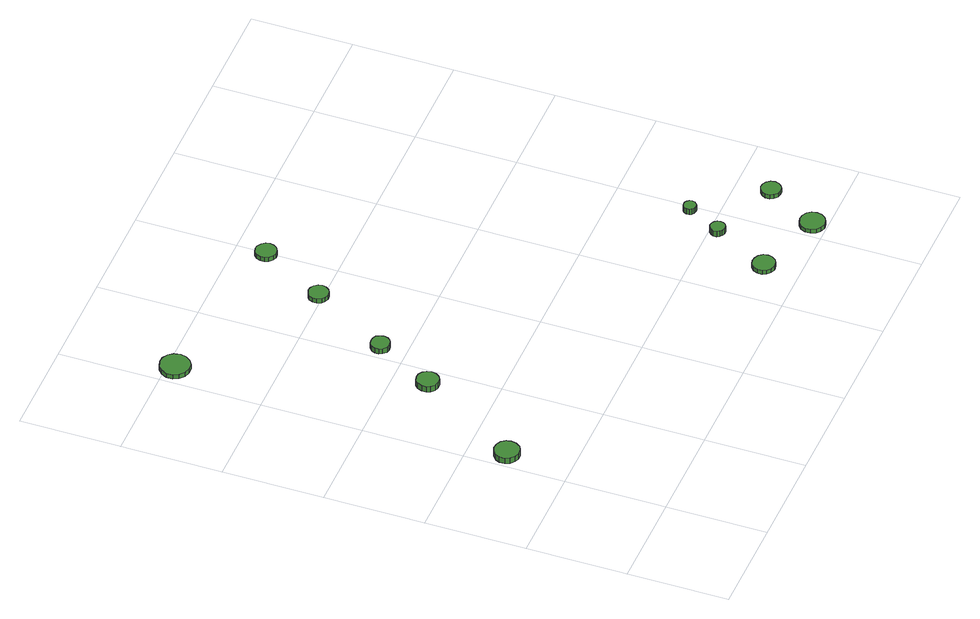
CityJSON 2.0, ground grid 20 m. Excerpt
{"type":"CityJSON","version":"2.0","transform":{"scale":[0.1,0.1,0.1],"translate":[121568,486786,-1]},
"CityObjects":{
"tree1":{"type":"SolitaryVegetationObject","attributes":{"function":"something"},"geometry":[{"type":"MultiSurface","lod":"1","boundaries":[[[0,1,2,3,4,5,6,7,8,9,10,11,12,13,14]],[[15,16,17,18,19,20,21,22,23,24,25,26,27,28,29]],[[0,29,28,1]],[[1,28,27,2]],[[2,27,26,3]],[[3,26,25,4]],[[4,25,24,5]],[[5,24,23,6]],[[6,23,22,7]],[[7,22,21,8]],[[8,21,20,9]],[[9,20,19,10]],[[10,19,18,11]],[[11,18,17,12]],[[12,17,16,13]],[[13,16,15,14]],[[14,15,29,0]]]}]},
"tree2":{"type":"SolitaryVegetationObject","attributes":{"function":"something"},"geometry":[{"type":"MultiSurface","lod":"1","boundaries":[[[30,31,32,33,34,35,36,37,38,39,40,41,42,43,44]],[[45,46,47,48,49,50,51,52,53,54,55,56,57,58,59]],[[30,59,58,31]],[[31,58,57,32]],[[32,57,56,33]],[[33,56,55,34]],[[34,55,54,35]],[[35,54,53,36]],[[36,53,52,37]],[[37,52,51,38]],[[38,51,50,39]],[[39,50,49,40]],[[40,49,48,41]],[[41,48,47,42]],[[42,47,46,43]],[[43,46,45,44]],[[44,45,59,30]]]}]},
"tree3":{"type":"SolitaryVegetationObject","attributes":{"function":"something"},"geometry":[{"type":"MultiSurface","lod":"1","boundaries":[[[60,61,62,63,64,65,66,67,68,69,70,71,72,73,74]],[[75,76,77,78,79,80,81,82,83,84,85,86,87,88,89]],[[60,89,88,61]],[[61,88,87,62]],[[62,87,86,63]],[[63,86,85,64]],[[64,85,84,65]],[[65,84,83,66]],[[66,83,82,67]],[[67,82,81,68]],[[68,81,80,69]],[[69,80,79,70]],[[70,79,78,71]],[[71,78,77,72]],[[72,77,76,73]],[[73,76,75,74]],[[74,75,89,60]]]}]},
"tree4":{"type":"SolitaryVegetationObject","attributes":{"function":"something"},"geometry":[{"type":"MultiSurface","lod":"1","boundaries":[[[90,91,92,93,94,95,96,97,98,99,100,101,102,103,104]],[[105,106,107,108,109,110,111,112,113,114,115,116,117,118,119]],[[90,119,118,91]],[[91,118,117,92]],[[92,117,116,93]],[[93,116,115,94]],[[94,115,114,95]],[[95,114,113,96]],[[96,113,112,97]],[[97,112,111,98]],[[98,111,110,99]],[[99,110,109,100]],[[100,109,108,101]],[[101,108,107,102]],[[102,107,106,103]],[[103,106,105,104]],[[104,105,119,90]]]}]},
"tree5":{"type":"SolitaryVegetationObject","attributes":{"function":"something"},"geometry":[{"type":"MultiSurface","lod":"1","boundaries":[[[120,121,122,123,124,125,126,127,128,129,130,131,132,133,134]],[[135,136,137,138,139,140,141,142,143,144,145,146,147,148,149]],[[120,149,148,121]],[[121,148,147,122]],[[122,147,146,123]],[[123,146,145,124]],[[124,145,144,125]],[[125,144,143,126]],[[126,143,142,127]],[[127,142,141,128]],[[128,141,140,129]],[[129,140,139,130]],[[130,139,138,131]],[[131,138,137,132]],[[132,137,136,133]],[[133,136,135,134]],[[134,135,149,120]]]}]},
"tree6":{"type":"SolitaryVegetationObject","attributes":{"function":"something"},"geometry":[{"type":"MultiSurface","lod":"1","boundaries":[[[150,151,152,153,154,155,156,157,158,159,160,161,162,163,164]],[[165,166,167,168,169,170,171,172,173,174,175,176,177,178,179]],[[150,179,178,151]],[[151,178,177,152]],[[152,177,176,153]],[[153,176,175,154]],[[154,175,174,155]],[[155,174,173,156]],[[156,173,172,157]],[[157,172,171,158]],[[158,171,170,159]],[[159,170,169,160]],[[160,169,168,161]],[[161,168,167,162]],[[162,167,166,163]],[[163,166,165,164]],[[164,165,179,150]]]}]},
"tree7":{"type":"SolitaryVegetationObject","attributes":{"function":"something"},"geometry":[{"type":"MultiSurface","lod":"1","boundaries":[[[180,181,182,183,184,185,186,187,188,189,190,191,192,193,194]],[[195,196,197,198,199,200,201,202,203,204,205,206,207,208,209]],[[180,209,208,181]],[[181,208,207,182]],[[182,207,206,183]],[[183,206,205,184]],[[184,205,204,185]],[[185,204,203,186]],[[186,203,202,187]],[[187,202,201,188]],[[188,201,200,189]],[[189,200,199,190]],[[190,199,198,191]],[[191,198,197,192]],[[192,197,196,193]],[[193,196,195,194]],[[194,195,209,180]]]}]},
"tree8":{"type":"SolitaryVegetationObject","attributes":{"function":"something"},"geometry":[{"type":"MultiSurface","lod":"1","boundaries":[[[210,211,212,213,214,215,216,217,218,219,220,221,222,223,224]],[[225,226,227,228,229,230,231,232,233,234,235,236,237,238,239]],[[210,239,238,211]],[[211,238,237,212]],[[212,237,236,213]],[[213,236,235,214]],[[214,235,234,215]],[[215,234,233,216]],[[216,233,232,217]],[[217,232,231,218]],[[218,231,230,219]],[[219,230,229,220]],[[220,229,228,221]],[[221,228,227,222]],[[222,227,226,223]],[[223,226,225,224]],[[224,225,239,210]]]}]},
"tree9":{"type":"SolitaryVegetationObject","attributes":{"function":"something"},"geometry":[{"type":"MultiSurface","lod":"1","boundaries":[[[240,241,242,243,244,245,246,247,248,249,250,251,252,253,254]],[[255,256,257,258,259,260,261,262,263,264,265,266,267,268,269]],[[240,269,268,241]],[[241,268,267,242]],[[242,267,266,243]],[[243,266,265,244]],[[244,265,264,245]],[[245,264,263,246]],[[246,263,262,247]],[[247,262,261,248]],[[248,261,260,249]],[[249,260,259,250]],[[250,259,258,251]],[[251,258,257,252]],[[252,257,256,253]],[[253,256,255,254]],[[254,255,269,240]]]}]},
"tree10":{"type":"SolitaryVegetationObject","attributes":{"function":"something"},"geometry":[{"type":"MultiSurface","lod":"1","boundaries":[[[270,271,272,273,274,275,276,277,278,279,280,281,282,283,284]],[[285,286,287,288,289,290,291,292,293,294,295,296,297,298,299]],[[270,299,298,271]],[[271,298,297,272]],[[272,297,296,273]],[[273,296,295,274]],[[274,295,294,275]],[[275,294,293,276]],[[276,293,292,277]],[[277,292,291,278]],[[278,291,290,279]],[[279,290,289,280]],[[280,289,288,281]],[[281,288,287,282]],[[282,287,286,283]],[[283,286,285,284]],[[284,285,299,270]]]}]},
"tree11":{"type":"SolitaryVegetationObject","attributes":{"function":"something"},"geometry":[{"type":"MultiSurface","lod":"1","boundaries":[[[300,301,302,303,304,305,306,307,308,309,310,311,312,313,314]],[[315,316,317,318,319,320,321,322,323,324,325,326,327,328,329]],[[300,329,328,301]],[[301,328,327,302]],[[302,327,326,303]],[[303,326,325,304]],[[304,325,324,305]],[[305,324,323,306]],[[306,323,322,307]],[[307,322,321,308]],[[308,321,320,309]],[[309,320,319,310]],[[310,319,318,311]],[[311,318,317,312]],[[312,317,316,313]],[[313,316,315,314]],[[314,315,329,300]]]}]}
},
"vertices":[
[52,325,25],[50,335,25],[44,343,25],[35,348,25],[24,349,25],[15,346,25],[7,339,25],[3,330,25],[3,320,25],[7,310,25],[15,303,25],[24,300,25],[35,301,25],[44,306,25],[50,315,25],[50,315,12],[44,306,12],[35,301,12],[24,300,12],[15,303,12],[7,310,12],[3,320,12],[3,330,12],[7,339,12],[15,346,12],[24,349,12],[35,348,12],[44,343,12],[50,335,12],[52,325,12],
[183,532,23],[181,541,23],[176,548,23],[168,553,23],[159,554,23],[150,551,23],[144,545,23],[140,536,23],[140,527,23],[144,519,23],[150,513,23],[159,510,23],[168,511,23],[176,516,23],[181,523,23],[181,523,10],[176,516,10],[168,511,10],[159,510,10],[150,513,10],[144,519,10],[140,527,10],[140,536,10],[144,545,10],[150,551,10],[159,554,10],[168,553,10],[176,548,10],[181,541,10],[183,532,10],
[70,985,17],[67,997,17],[60,1007,17],[49,1013,17],[37,1014,17],[26,1010,17],[16,1002,17],[11,991,17],[11,978,17],[16,967,17],[26,959,17],[37,955,17],[49,956,17],[60,963,17],[67,973,17],[67,973,7],[60,963,7],[49,956,7],[37,955,7],[26,959,7],[16,967,7],[11,978,7],[11,991,7],[16,1002,7],[26,1010,7],[37,1014,7],[49,1013,7],[60,1007,7],[67,997,7],[70,985,7],
[249,652,19],[247,659,19],[243,666,19],[236,669,19],[228,670,19],[221,668,19],[215,663,19],[212,656,19],[212,648,19],[215,641,19],[221,635,19],[228,633,19],[236,634,19],[243,638,19],[247,644,19],[247,644,7],[243,638,7],[236,634,7],[228,633,7],[221,635,7],[215,641,7],[212,648,7],[212,656,7],[215,663,7],[221,668,7],[228,670,7],[236,669,7],[243,666,7],[247,659,7],[249,652,7],
[343,809,17],[341,817,17],[336,824,17],[329,828,17],[321,829,17],[313,826,17],[307,821,17],[304,813,17],[304,805,17],[307,797,17],[313,792,17],[321,789,17],[329,790,17],[336,794,17],[341,801,17],[341,801,7],[336,794,7],[329,790,7],[321,789,7],[313,792,7],[307,797,7],[304,805,7],[304,813,7],[307,821,7],[313,826,7],[321,829,7],[329,828,7],[336,824,7],[341,817,7],[343,809,7],
[418,941,17],[416,949,17],[411,956,17],[403,961,17],[395,962,17],[387,959,17],[380,953,17],[377,945,17],[377,937,17],[380,929,17],[387,923,17],[395,920,17],[403,921,17],[411,926,17],[416,933,17],[416,933,7],[411,926,7],[403,921,7],[395,920,7],[387,923,7],[380,929,7],[377,937,7],[377,945,7],[380,953,7],[387,959,7],[395,962,7],[403,961,7],[411,956,7],[416,949,7],[418,941,7],
[716,71,16],[714,80,16],[708,88,16],[700,92,16],[691,93,16],[682,91,16],[675,84,16],[671,76,16],[671,66,16],[675,58,16],[682,52,16],[691,49,16],[700,50,16],[708,54,16],[714,62,16],[714,62,7],[708,54,7],[700,50,7],[691,49,7],[682,52,7],[675,58,7],[671,66,7],[671,76,7],[675,84,7],[682,91,7],[691,93,7],[700,92,7],[708,88,7],[714,80,7],[716,71,7],
[768,185,20],[767,191,20],[763,196,20],[758,199,20],[752,200,20],[746,198,20],[742,194,20],[739,188,20],[739,182,20],[742,177,20],[746,173,20],[752,171,20],[758,171,20],[763,174,20],[767,179,20],[767,179,7],[763,174,7],[758,171,7],[752,171,7],[746,173,7],[742,177,7],[739,182,7],[739,188,7],[742,194,7],[746,198,7],[752,200,7],[758,199,7],[763,196,7],[767,191,7],[768,185,7],
[859,29,16],[857,39,16],[851,47,16],[842,52,16],[832,53,16],[822,50,16],[814,43,16],[810,34,16],[810,24,16],[814,14,16],[822,8,16],[832,4,16],[842,6,16],[851,11,16],[857,19,16],[857,19,7],[851,11,7],[842,6,7],[832,4,7],[822,8,7],[814,14,7],[810,24,7],[810,34,7],[814,43,7],[822,50,7],[832,53,7],[842,52,7],[851,47,7],[857,39,7],[859,29,7],
[802,254,21],[801,259,21],[798,263,21],[794,266,21],[789,266,21],[784,265,21],[780,261,21],[778,257,21],[778,251,21],[780,247,21],[784,243,21],[789,242,21],[794,242,21],[798,245,21],[801,249,21],[801,249,8],[798,245,8],[794,242,8],[789,242,8],[784,243,8],[780,247,8],[778,251,8],[778,257,8],[780,261,8],[784,265,8],[789,266,8],[794,266,8],[798,263,8],[801,259,8],[802,254,8],
[911,132,17],[909,140,17],[904,147,17],[897,151,17],[889,152,17],[882,149,17],[876,144,17],[872,136,17],[872,128,17],[876,121,17],[882,115,17],[889,113,17],[897,113,17],[904,118,17],[909,124,17],[909,124,8],[904,118,8],[897,113,8],[889,113,8],[882,115,8],[876,121,8],[872,128,8],[872,136,8],[876,144,8],[882,149,8],[889,152,8],[897,151,8],[904,147,8],[909,140,8],[911,132,8]
]}
